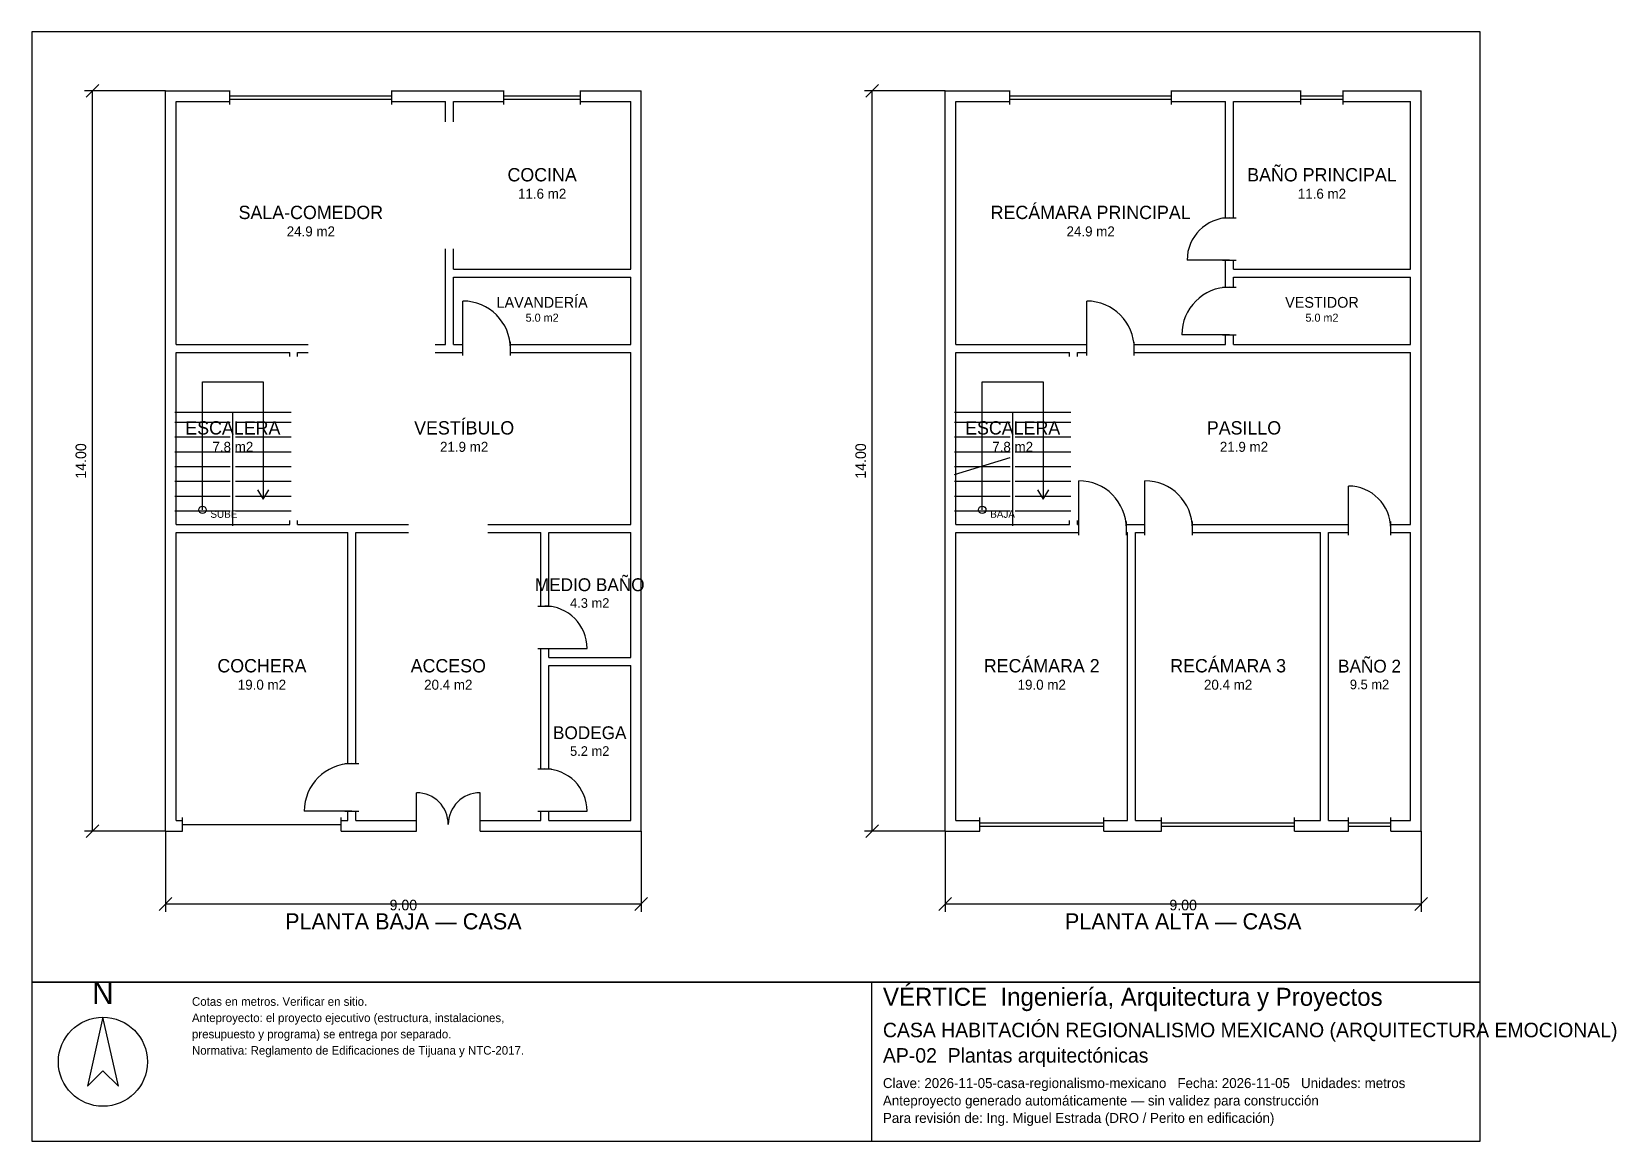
# Model space of a CAD drawing. Header units: metres. Extents: x -2.7 to 27.3, y -6 to 15.
import ezdxf
from ezdxf.enums import TextEntityAlignment as Align

# ---------------------------------------------------------------- set-up
doc = ezdxf.new("R2010")
doc.units = ezdxf.units.M
doc.header["$LTSCALE"] = 0.5
for name, color, linetype in [('A-AREA', 252, 'CONTINUOUS'), ('A-ESCALERA', 6, 'CONTINUOUS'), ('A-MUROS', 7, 'CONTINUOUS'), ('A-PUERTAS', 2, 'CONTINUOUS'), ('A-TEXTO', 3, 'CONTINUOUS'), ('A-VANOS', 4, 'CONTINUOUS'), ('COTAS', 8, 'CONTINUOUS'), ('LAMINA', 9, 'CONTINUOUS'), ('T-TITULO', 3, 'CONTINUOUS')]:
    doc.layers.add(name, color=color, linetype=linetype)
doc.styles.get("Standard").update_dxf_attribs({"font": 'txt', "width": 0.9})

msp = doc.modelspace()

# ---------------------------------------------------------------- linework, layer by layer
at = {"layer": 'A-ESCALERA'}
for p, q in [((0.05, 7.8), (2.25, 7.8)), ((1.15, 5.65), (1.15, 7.8)), ((14.8, 7.8), (17, 7.8)), ((15.9, 5.65), (15.9, 7.8)), ((0.05, 7.61), (1.1, 7.61)), ((1.2, 7.61), (2.25, 7.61)), ((14.8, 7.61), (15.85, 7.61)), ((15.95, 7.61), (17, 7.61)), ((0.05, 7.33), (1.1, 7.33)), ((1.2, 7.33), (2.25, 7.33)), ((14.8, 7.33), (15.85, 7.33)), ((15.95, 7.33), (17, 7.33)), ((0.05, 7.05), (1.1, 7.05)), ((1.2, 7.05), (2.25, 7.05)), ((14.8, 7.05), (15.85, 7.05)), ((14.8, 6.6175), (15.85, 6.94)), ((15.95, 7.05), (17, 7.05)), ((0.05, 6.77), (1.1, 6.77)), ((1.2, 6.77), (2.25, 6.77)), ((14.8, 6.77), (15.85, 6.77)), ((15.95, 6.77), (17, 6.77)), ((0.05, 6.49), (1.1, 6.49)), ((1.2, 6.49), (2.25, 6.49)), ((14.8, 6.49), (15.85, 6.49)), ((15.95, 6.49), (17, 6.49)), ((0.05, 6.21), (1.1, 6.21)), ((1.2, 6.21), (2.25, 6.21)), ((14.8, 6.21), (15.85, 6.21)), ((15.95, 6.21), (17, 6.21)), ((0.05, 5.93), (1.1, 5.93)), ((1.2, 5.93), (2.25, 5.93)), ((14.8, 5.93), (15.85, 5.93)), ((15.95, 5.93), (17, 5.93))]:
    msp.add_line(p, q, dxfattribs=at)
for points in [[(0.575, 5.95), (0.575, 8.375), (1.725, 8.375), (1.725, 6.15)], [(15.325, 5.95), (15.325, 8.375), (16.475, 8.375), (16.475, 6.15)], [(1.617, 6.33), (1.725, 6.15), (1.833, 6.33)], [(16.367, 6.33), (16.475, 6.15), (16.583, 6.33)]]:
    msp.add_lwpolyline(points, dxfattribs=at)
for centre in [(0.575, 5.95), (15.325, 5.95)]:
    msp.add_circle(centre, 0.07, dxfattribs=at)
at = {"layer": 'A-MUROS'}
for p, q in [((-0.125, 13.875), (1.095, 13.875)), ((-0.125, -0.125), (-0.125, 13.875)), ((1.095, 13.62), (1.095, 13.88)), ((4.155, 13.62), (4.155, 13.88)), ((4.155, 13.875), (6.273, 13.875)), ((6.273, 13.62), (6.273, 13.88)), ((7.727, 13.62), (7.727, 13.88)), ((7.727, 13.875), (8.875, 13.875)), ((8.875, -0.125), (8.875, 13.875)), ((14.625, 13.875), (15.845, 13.875)), ((14.625, -0.125), (14.625, 13.875)), ((15.845, 13.62), (15.845, 13.88)), ((18.905, 13.62), (18.905, 13.88)), ((18.905, 13.875), (21.35, 13.875)), ((21.35, 13.62), (21.35, 13.88)), ((22.15, 13.62), (22.15, 13.88)), ((22.15, 13.875), (23.625, 13.875)), ((23.625, -0.125), (23.625, 13.875)), ((0.075, 13.675), (1.095, 13.675)), ((0.075, 9.075), (0.075, 13.675)), ((4.155, 13.675), (5.175, 13.675)), ((5.175, 13.287), (5.175, 13.675)), ((5.325, 13.675), (6.273, 13.675)), ((5.325, 13.287), (5.325, 13.675)), ((7.727, 13.675), (8.675, 13.675)), ((8.675, 10.5), (8.675, 13.675)), ((14.825, 13.675), (15.845, 13.675)), ((14.825, 9.075), (14.825, 13.675)), ((18.905, 13.675), (19.925, 13.675)), ((19.925, 11.475), (19.925, 13.675)), ((20.075, 13.675), (21.35, 13.675)), ((20.075, 11.475), (20.075, 13.675)), ((22.15, 13.675), (23.425, 13.675)), ((23.425, 10.5), (23.425, 13.675)), ((19.87, 11.475), (20.13, 11.475)), ((5.175, 9.075), (5.175, 10.888)), ((5.325, 10.5), (5.325, 10.888)), ((5.325, 10.5), (8.675, 10.5)), ((19.87, 10.675), (20.13, 10.675)), ((19.925, 10.163), (19.925, 10.675)), ((20.075, 10.5), (20.075, 10.675)), ((20.075, 10.5), (23.425, 10.5)), ((5.325, 10.35), (8.675, 10.35)), ((5.325, 9.075), (5.325, 10.35)), ((8.675, 9.075), (8.675, 10.35)), ((20.075, 10.35), (23.425, 10.35)), ((20.075, 10.163), (20.075, 10.35)), ((23.425, 9.075), (23.425, 10.35)), ((19.87, 10.163), (20.13, 10.163)), ((0.075, 9.075), (2.575, 9.075)), ((4.975, 9.075), (5.175, 9.075)), ((5.325, 9.075), (5.5, 9.075)), ((5.5, 8.87), (5.5, 9.13)), ((6.4, 8.87), (6.4, 9.13)), ((6.4, 9.075), (8.675, 9.075)), ((14.825, 9.075), (17.3, 9.075)), ((17.3, 8.87), (17.3, 9.13)), ((18.2, 8.87), (18.2, 9.13)), ((18.2, 9.075), (19.925, 9.075)), ((19.87, 9.263), (20.13, 9.263)), ((19.925, 9.075), (19.925, 9.263)), ((20.075, 9.075), (20.075, 9.263)), ((20.075, 9.075), (23.425, 9.075)), ((0.075, 8.925), (2.225, 8.925)), ((0.075, 5.675), (0.075, 8.925)), ((2.225, 8.85), (2.225, 8.925)), ((2.375, 8.925), (2.575, 8.925)), ((2.375, 8.85), (2.375, 8.925)), ((4.975, 8.925), (5.5, 8.925)), ((6.4, 8.925), (8.675, 8.925)), ((8.675, 5.675), (8.675, 8.925)), ((14.825, 8.925), (16.975, 8.925)), ((14.825, 5.675), (14.825, 8.925)), ((16.975, 8.85), (16.975, 8.925)), ((17.125, 8.925), (17.3, 8.925)), ((17.125, 8.85), (17.125, 8.925)), ((18.2, 8.925), (23.425, 8.925)), ((23.425, 5.675), (23.425, 8.925)), ((2.225, 5.675), (2.225, 5.75)), ((2.375, 5.675), (2.375, 5.75)), ((16.975, 5.675), (16.975, 5.75)), ((17.125, 5.675), (17.125, 5.75)), ((17.15, 5.47), (17.15, 5.73)), ((18.05, 5.47), (18.05, 5.73)), ((18.4, 5.47), (18.4, 5.73)), ((19.3, 5.47), (19.3, 5.73)), ((22.25, 5.47), (22.25, 5.73)), ((23.05, 5.47), (23.05, 5.73)), ((0.075, 5.675), (2.225, 5.675)), ((0.075, 5.525), (3.325, 5.525)), ((0.075, 0.075), (0.075, 5.525)), ((2.375, 5.675), (4.475, 5.675)), ((3.325, 1.15), (3.325, 5.525)), ((3.475, 5.525), (4.475, 5.525)), ((3.475, 1.15), (3.475, 5.525)), ((5.975, 5.675), (8.675, 5.675)), ((5.975, 5.525), (6.975, 5.525)), ((6.975, 4.13), (6.975, 5.525)), ((7.125, 5.525), (8.675, 5.525)), ((7.125, 4.13), (7.125, 5.525)), ((8.675, 3.155), (8.675, 5.525)), ((14.825, 5.675), (16.975, 5.675)), ((14.825, 5.525), (17.15, 5.525)), ((14.825, 0.075), (14.825, 5.525)), ((17.125, 5.675), (17.15, 5.675)), ((18.05, 5.675), (18.4, 5.675)), ((18.05, 5.525), (18.075, 5.525)), ((18.075, 0.075), (18.075, 5.525)), ((18.225, 5.525), (18.4, 5.525)), ((18.225, 0.075), (18.225, 5.525)), ((19.3, 5.675), (22.25, 5.675)), ((19.3, 5.525), (21.725, 5.525)), ((21.725, 0.075), (21.725, 5.525)), ((21.875, 5.525), (22.25, 5.525)), ((21.875, 0.075), (21.875, 5.525)), ((23.05, 5.675), (23.425, 5.675)), ((23.05, 5.525), (23.425, 5.525)), ((23.425, 0.075), (23.425, 5.525)), ((6.92, 4.13), (7.18, 4.13)), ((6.92, 3.33), (7.18, 3.33)), ((6.975, 1.05), (6.975, 3.33)), ((7.125, 3.155), (7.125, 3.33)), ((7.125, 3.155), (8.675, 3.155)), ((7.125, 3.005), (8.675, 3.005)), ((7.125, 1.05), (7.125, 3.005)), ((8.675, 0.075), (8.675, 3.005)), ((3.27, 1.15), (3.53, 1.15)), ((6.92, 1.05), (7.18, 1.05)), ((0.075, 0.075), (0.2, 0.075)), ((0.2, -0.13), (0.2, 0.13)), ((3.2, -0.13), (3.2, 0.13)), ((3.2, 0.075), (3.325, 0.075)), ((3.27, 0.25), (3.53, 0.25)), ((3.325, 0.075), (3.325, 0.25)), ((3.475, 0.075), (3.475, 0.25)), ((3.475, 0.075), (4.625, 0.075)), ((4.625, -0.13), (4.625, 0.13)), ((5.825, -0.13), (5.825, 0.13)), ((5.825, 0.075), (6.975, 0.075)), ((6.92, 0.25), (7.18, 0.25)), ((6.975, 0.075), (6.975, 0.25)), ((7.125, 0.075), (7.125, 0.25)), ((7.125, 0.075), (8.675, 0.075)), ((14.825, 0.075), (15.276, 0.075)), ((15.276, -0.13), (15.276, 0.13)), ((17.624, -0.13), (17.624, 0.13)), ((17.624, 0.075), (18.075, 0.075)), ((18.225, 0.075), (18.717, 0.075)), ((18.717, -0.13), (18.717, 0.13)), ((21.233, -0.13), (21.233, 0.13)), ((21.233, 0.075), (21.725, 0.075)), ((21.875, 0.075), (22.25, 0.075)), ((22.25, -0.13), (22.25, 0.13)), ((23.05, -0.13), (23.05, 0.13)), ((23.05, 0.075), (23.425, 0.075)), ((-0.125, -0.125), (0.2, -0.125)), ((3.2, -0.125), (4.625, -0.125)), ((5.825, -0.125), (8.875, -0.125)), ((14.625, -0.125), (15.276, -0.125)), ((17.624, -0.125), (18.717, -0.125)), ((21.233, -0.125), (22.25, -0.125)), ((23.05, -0.125), (23.625, -0.125))]:
    msp.add_line(p, q, dxfattribs=at)
at = {"layer": 'A-PUERTAS'}
for p, q in [((20, 10.675), (19.2, 10.675)), ((5.5, 9), (5.5, 9.9)), ((17.3, 9), (17.3, 9.9)), ((20, 9.263), (19.1, 9.263)), ((17.15, 5.6), (17.15, 6.5)), ((18.4, 5.6), (18.4, 6.5)), ((22.25, 5.6), (22.25, 6.4)), ((7.05, 3.33), (7.85, 3.33)), ((4.625, 0), (4.625, 0.6)), ((5.825, 0), (5.825, 0.6)), ((3.4, 0.25), (2.5, 0.25)), ((7.05, 0.25), (7.85, 0.25))]:
    msp.add_line(p, q, dxfattribs=at)
for centre, radius, start, end in [((20, 10.675), 0.8, 90, 180), ((5.5, 9), 0.9, 0, 90), ((17.3, 9), 0.9, 0, 90), ((20, 9.263), 0.9, 90, 180), ((17.15, 5.6), 0.9, 0, 90), ((18.4, 5.6), 0.9, 0, 90), ((22.25, 5.6), 0.8, 0, 90), ((7.05, 3.33), 0.8, 0, 90), ((3.4, 0.25), 0.9, 90, 180), ((7.05, 0.25), 0.8, 0, 90), ((4.625, 0), 0.6, 0, 90), ((5.825, 0), 0.6, 90, 180)]:
    msp.add_arc(centre, radius, start, end, dxfattribs=at)
at = {"layer": 'A-VANOS'}
for p, q in [((1.095, 13.78), (4.155, 13.78)), ((1.095, 13.72), (4.155, 13.72)), ((6.273, 13.78), (7.727, 13.78)), ((6.273, 13.72), (7.727, 13.72)), ((15.845, 13.78), (18.905, 13.78)), ((15.845, 13.72), (18.905, 13.72)), ((21.35, 13.78), (22.15, 13.78)), ((21.35, 13.72), (22.15, 13.72)), ((0.2, 0), (3.2, 0)), ((15.276, 0.03), (17.624, 0.03)), ((18.717, 0.03), (21.233, 0.03)), ((22.25, 0.03), (23.05, 0.03)), ((15.276, -0.03), (17.624, -0.03)), ((18.717, -0.03), (21.233, -0.03)), ((22.25, -0.03), (23.05, -0.03))]:
    msp.add_line(p, q, dxfattribs=at)
at = {"layer": 'COTAS'}
for p, q in [((-0.125, 13.875), (-1.655, 13.875)), ((-1.625, 13.755), (-1.385, 13.995)), ((-1.505, -0.125), (-1.505, 13.875)), ((14.625, 13.875), (13.095, 13.875)), ((13.125, 13.755), (13.365, 13.995)), ((13.245, -0.125), (13.245, 13.875)), ((-0.125, -0.125), (-1.655, -0.125)), ((-1.625, -0.245), (-1.385, -0.005)), ((-0.125, -0.125), (-0.125, -1.655)), ((8.875, -0.125), (8.875, -1.655)), ((14.625, -0.125), (13.095, -0.125)), ((13.125, -0.245), (13.365, -0.005)), ((14.625, -0.125), (14.625, -1.655)), ((23.625, -0.125), (23.625, -1.655)), ((-0.245, -1.625), (-0.005, -1.385)), ((8.755, -1.625), (8.995, -1.385)), ((14.505, -1.625), (14.745, -1.385)), ((23.505, -1.625), (23.745, -1.385)), ((-0.125, -1.505), (8.875, -1.505)), ((14.625, -1.505), (23.625, -1.505))]:
    msp.add_line(p, q, dxfattribs=at)
at = {"layer": 'LAMINA'}
msp.add_line((13.237, -5.9939), (13.237, -2.9861), dxfattribs=at)
for points in [[(-2.655, -2.9861), (24.745, -2.9861), (24.745, 14.995), (-2.655, 14.995)], [(-2.655, -5.9939), (24.745, -5.9939), (24.745, -2.9861), (-2.655, -2.9861)], [(-1.3075, -3.6478), (-1.6023, -4.9532), (-1.3075, -4.6584), (-1.0128, -4.9532)]]:
    msp.add_lwpolyline(points, close=True, dxfattribs=at)
msp.add_circle((-1.3075, -4.49), 0.8422, dxfattribs=at)

# ---------------------------------------------------------------- texts
at = {"layer": 'A-AREA'}
for s, height, p in [('11.6 m2', 0.189, (7, 11.8355)), ('11.6 m2', 0.189, (21.75, 11.8355)), ('24.9 m2', 0.189, (2.625, 11.123)), ('24.9 m2', 0.189, (17.375, 11.123)), ('5.0 m2', 0.1527, (7, 9.5089)), ('5.0 m2', 0.1527, (21.75, 9.5089)), ('7.8 m2', 0.189, (1.15, 7.048)), ('21.9 m2', 0.189, (5.525, 7.048)), ('7.8 m2', 0.189, (15.9, 7.048)), ('21.9 m2', 0.189, (20.275, 7.048)), ('4.3 m2', 0.1821, (7.9, 4.0971)), ('19.0 m2', 0.189, (1.7, 2.548)), ('20.4 m2', 0.189, (5.225, 2.548)), ('19.0 m2', 0.189, (16.45, 2.548)), ('20.4 m2', 0.189, (19.975, 2.548)), ('9.5 m2', 0.1821, (22.65, 2.5571)), ('5.2 m2', 0.1821, (7.9, 1.2971))]:
    msp.add_text(s, height=height, dxfattribs=at).set_placement(p, align=Align.CENTER)
at = {"layer": 'A-ESCALERA'}
for s, p in [('SUBE', (0.725, 5.8)), ('BAJA', (15.475, 5.8))]:
    msp.add_text(s, height=0.14, dxfattribs=at).set_placement(p)
at = {"layer": 'A-TEXTO'}
for s, height, p in [('COCINA', 0.252, (7, 12.1631)), ('BAÑO PRINCIPAL', 0.252, (21.75, 12.1631)), ('SALA-COMEDOR', 0.252, (2.625, 11.4506)), ('RECÁMARA PRINCIPAL', 0.252, (17.375, 11.4506)), ('LAVANDERÍA', 0.2036, (7, 9.7736)), ('VESTIDOR', 0.2036, (21.75, 9.7736)), ('ESCALERA', 0.252, (1.15, 7.3756)), ('VESTÍBULO', 0.252, (5.525, 7.3756)), ('ESCALERA', 0.252, (15.9, 7.3756)), ('PASILLO', 0.252, (20.275, 7.3756)), ('MEDIO BAÑO', 0.2429, (7.9, 4.4129)), ('COCHERA', 0.252, (1.7, 2.8756)), ('ACCESO', 0.252, (5.225, 2.8756)), ('RECÁMARA 2', 0.252, (16.45, 2.8756)), ('RECÁMARA 3', 0.252, (19.975, 2.8756)), ('BAÑO 2', 0.2429, (22.65, 2.8729)), ('BODEGA', 0.2429, (7.9, 1.6129))]:
    msp.add_text(s, height=height, dxfattribs=at).set_placement(p, align=Align.CENTER)
at = {"layer": 'COTAS'}
for p in [(-1.625, 6.875), (13.125, 6.875)]:
    msp.add_text('14.00', height=0.2, rotation=90, dxfattribs=at).set_placement(p, align=Align.CENTER)
for p in [(4.375, -1.625), (19.125, -1.625)]:
    msp.add_text('9.00', height=0.2, dxfattribs=at).set_placement(p, align=Align.CENTER)
at = {"layer": 'LAMINA'}
msp.add_text('N', height=0.4211, dxfattribs=at).set_placement((-1.3075, -3.3952), align=Align.CENTER)
for s, height, p in [('Cotas en metros. Verificar en sitio.', 0.1622, (0.3768, -3.4307)), ('VÉRTICE  Ingeniería, Arquitectura y Proyectos', 0.34, (13.4462, -3.4307)), ('Anteproyecto: el proyecto ejecutivo (estructura, instalaciones,', 0.1622, (0.3768, -3.7388)), ('presupuesto y programa) se entrega por separado.', 0.1622, (0.3768, -4.0469)), ('CASA HABITACIÓN REGIONALISMO MEXICANO (ARQUITECTURA EMOCIONAL)', 0.2746, (13.4462, -4.0258)), ('Normativa: Reglamento de Edificaciones de Tijuana y NTC-2017.', 0.1622, (0.3768, -4.355)), ('AP-02  Plantas arquitectónicas', 0.2746, (13.4462, -4.5063)), ('Clave: 2026-11-05-casa-regionalismo-mexicano   Fecha: 2026-11-05   Unidades: metros', 0.1883, (13.4462, -4.9869)), ('Anteproyecto generado automáticamente — sin validez para construcción', 0.1883, (13.4462, -5.3165)), ('Para revisión de: Ing. Miguel Estrada (DRO / Perito en edificación)', 0.1883, (13.4462, -5.646))]:
    msp.add_text(s, height=height, dxfattribs=at).set_placement(p)
at = {"layer": 'T-TITULO'}
for s, p in [('PLANTA BAJA — CASA', (4.375, -1.9861)), ('PLANTA ALTA — CASA', (19.125, -1.9861))]:
    msp.add_text(s, height=0.3056, dxfattribs=at).set_placement(p, align=Align.CENTER)

doc.saveas('drawing.dxf')
